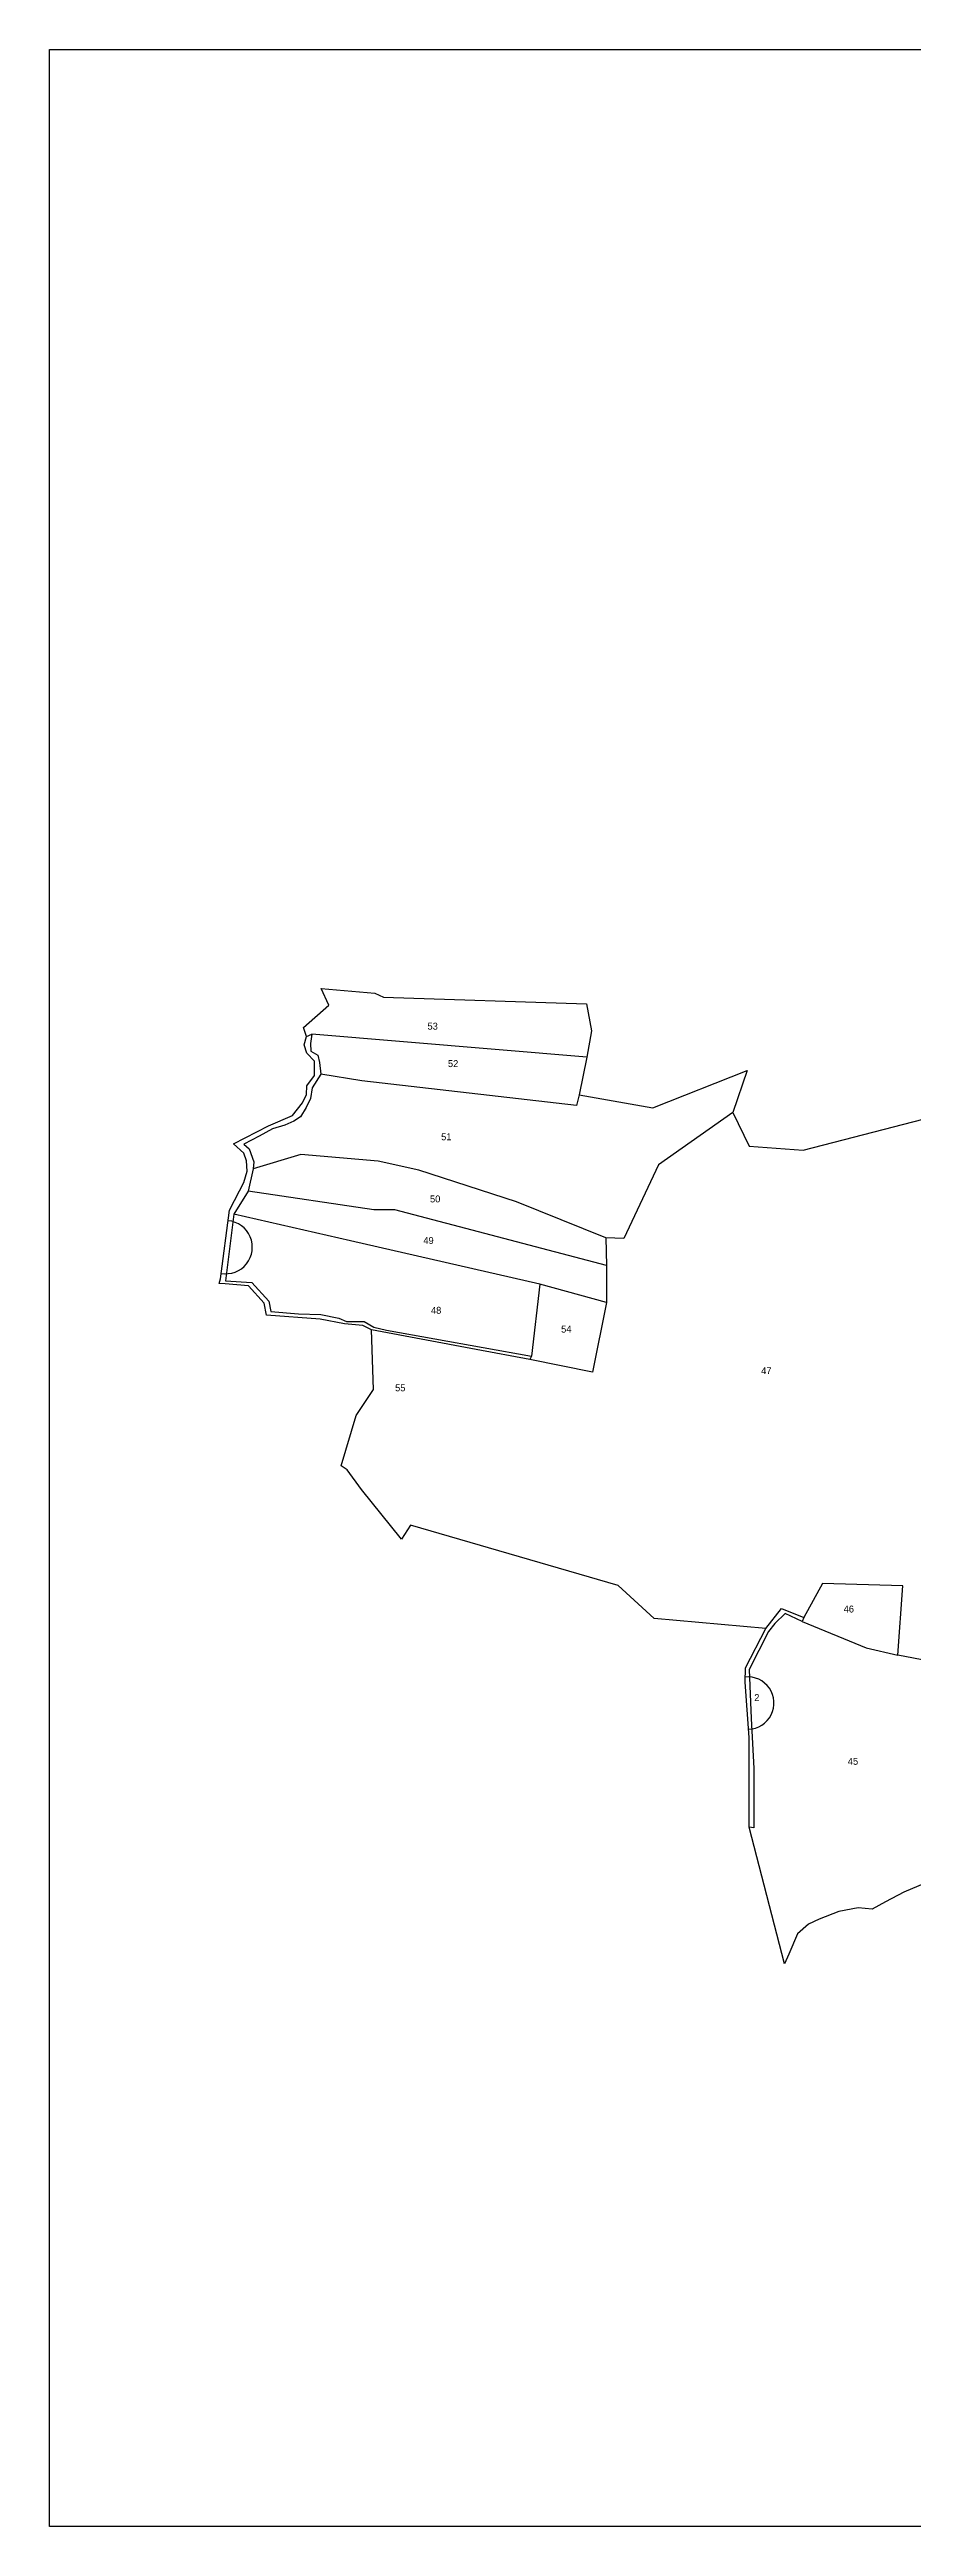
# Model space of a CAD drawing. Extents: x 151501 to 153292, y 179123 to 180904.
# Drawn here: x 151501 to 152122, y 179123 to 180904 of the extents above; entities that cross this region are included whole.
import ezdxf

# ---------------------------------------------------------------- set-up
doc = ezdxf.new("R2010")
doc.units = 0
doc.header["$MEASUREMENT"] = 0
for name, color, linetype in [('BORDER-B', 3, 'CONTINUOUS'), ('IMAGE', 7, 'CONTINUOUS'), ('NO', 1, 'CONTINUOUS'), ('PARCEL', 6, 'CONTINUOUS'), ('ROAD', 2, 'CONTINUOUS')]:
    doc.layers.add(name, color=color, linetype=linetype)
picture_1 = doc.add_image_def('image1.tif', size_in_pixel=(8513, 8463))

msp = doc.modelspace()

# ---------------------------------------------------------------- linework, layer by layer
at = {"layer": 'BORDER-B'}
msp.add_lwpolyline([(152144, 179590.9), (152115.2, 179578.6), (152101.8, 179571.7), (152092.2, 179566.4), (152082.2, 179567.5), (152068.4, 179564.8), (152054.2, 179559.4), (152046.5, 179555.6), (152038.5, 179548.7), (152032.3, 179534.1), (152029.3, 179527.2), (152003.9, 179625.4), (152003.9, 179689.9), (152000.9, 179729.8), (152001.2, 179740), (152015.8, 179768.2), (151935.5, 179775.4), (151909.6, 179799.3), (151760.2, 179842.7), (151753.8, 179832.6), (151725.1, 179868.3), (151714.6, 179882.3), (151710.5, 179885.2), (151721.2, 179921.5), (151733.6, 179940.2), (151732.1, 179983.1), (151726.1, 179986.2), (151712.8, 179987.4), (151695.3, 179990.8), (151656.7, 179993.7), (151655, 180002.3), (151643.7, 180014.7), (151627, 180016.1), (151622.6, 180016.3), (151623.5, 180019.7), (151630.1, 180069), (151637.3, 180083.1), (151640.5, 180089.1), (151642.8, 180097.2), (151642.2, 180104.6), (151640.5, 180110.1), (151633, 180116.7), (151658.1, 180129.7), (151675.3, 180137.2), (151682.5, 180146.4), (151685.4, 180152.4), (151685.7, 180158.5), (151691.2, 180165.9), (151691.3, 180176.2), (151685.8, 180182), (151683.8, 180188), (151685.5, 180194.1), (151683.2, 180200.4), (151701.6, 180216.5), (151695.9, 180228.6), (151734.5, 180225.2), (151740.8, 180222.3), (151886.8, 180217.4), (151890.5, 180198.1), (151887, 180179.1), (151881.6, 180152.1), (151934.5, 180142.8), (152002.4, 180169.5), (151992.1, 180139.3), (152003.9, 180115.1), (152042.8, 180112.3), (152143.8, 180138.4)], dxfattribs=at)
at = {"layer": 'PARCEL'}
for points in [[(151887, 180179.1), (151689.4, 180195.7)], [(151881.6, 180152.1), (151879.7, 180144.3), (151725.2, 180162.2), (151695.7, 180166.8)], [(151992.1, 180139.3), (151938.6, 180101.7), (151913.8, 180048.7), (151900.8, 180049.3), (151836.5, 180075.2), (151766.2, 180097.9), (151737.1, 180104.4), (151681.4, 180109.2), (151647, 180098.9)], [(151901.3, 180029.3), (151748.9, 180069.3), (151733.8, 180069.3), (151643.4, 180082.9)], [(151853.2, 180015.8), (151717.1, 180047.1), (151633.2, 180066.2)], [(151900.8, 180049.3), (151901.3, 180029.3), (151901.3, 180002.8), (151891.1, 179952.6), (151846.1, 179961.7)], [(151901.3, 180002.8), (151853.2, 180015.8), (151847.2, 179964.2)], [(152192.8, 179720), (152133.2, 179744.8), (152110.8, 179749.2), (152114.4, 179799.1), (152056.5, 179800.7), (152043.1, 179776.3)], [(152042, 179773.4), (152088.1, 179754.3), (152110.8, 179749.2)]]:
    msp.add_lwpolyline(points, dxfattribs=at)
for centre, radius, start, end in [((151627.4, 180042.5), 19.1, 259.8766, 84.796), ((152002.9, 179714.7), 18.8, 271.7817, 95.839)]:
    msp.add_arc(centre, radius, start, end, dxfattribs=at)
at = {"layer": 'ROAD'}
for points in [[(151685.5, 180194.1), (151689.4, 180195.7), (151688.3, 180188.9), (151688.5, 180183.4), (151693.5, 180180.6), (151694.9, 180175.4), (151695.7, 180166.8), (151689.6, 180157.2), (151688.3, 180149.5), (151685.2, 180142.9), (151681.1, 180136.3), (151676.4, 180133), (151669.8, 180130.3), (151661, 180127.5), (151651.4, 180122.3), (151640.4, 180116.5), (151644.2, 180113.2), (151647.5, 180103.8), (151647, 180098.9), (151643.4, 180082.9), (151633.2, 180066.2), (151627.2, 180018.3), (151646.2, 180017.2), (151658.3, 180003.7), (151659.9, 179996.3), (151679.7, 179994.6), (151695.7, 179994.1), (151708.8, 179991.4), (151714.3, 179989), (151726.9, 179989), (151733.8, 179985.1), (151742.9, 179982.9), (151847.2, 179964.2), (151846.1, 179961.7), (151807.6, 179968.9), (151732.1, 179983.1)], [(152015.8, 179768.2), (152027.2, 179782.6), (152043.1, 179776.3), (152042, 179773.4), (152029.8, 179779), (152022.3, 179771.9), (152017.8, 179766.1), (152003.9, 179738.9), (152005.4, 179703.5), (152007.2, 179667.6), (152007.2, 179624.9), (152003.9, 179625.4)]]:
    msp.add_lwpolyline(points, dxfattribs=at)

# ---------------------------------------------------------------- texts
at = {"layer": 'NO'}
for s, p in [('53', (151772.5, 180198.9)), ('52', (151787.2, 180172)), ('51', (151782.3, 180119.4)), ('50', (151774.3, 180074.7)), ('49', (151769.5, 180044.8)), ('48', (151775, 179994.6)), ('54', (151868.6, 179981.1)), ('47', (152012.5, 179951.2)), ('55', (151749.2, 179938.9)), ('46', (152071.8, 179779.8)), ('2', (152007.5, 179716.1)), ('45', (152074.8, 179670.3))]:
    msp.add_text(s, height=5, dxfattribs=at).set_placement(p)

# ---------------------------------------------------------------- pictures from other files: only their frames are drawn
at = {"layer": 'IMAGE'}
image = msp.add_image(picture_1, insert=(151500.6, 179122.6), size_in_units=(1791.6, 1781.1), dxfattribs=at)
image.dxf.flags = 15

doc.saveas('drawing.dxf')
